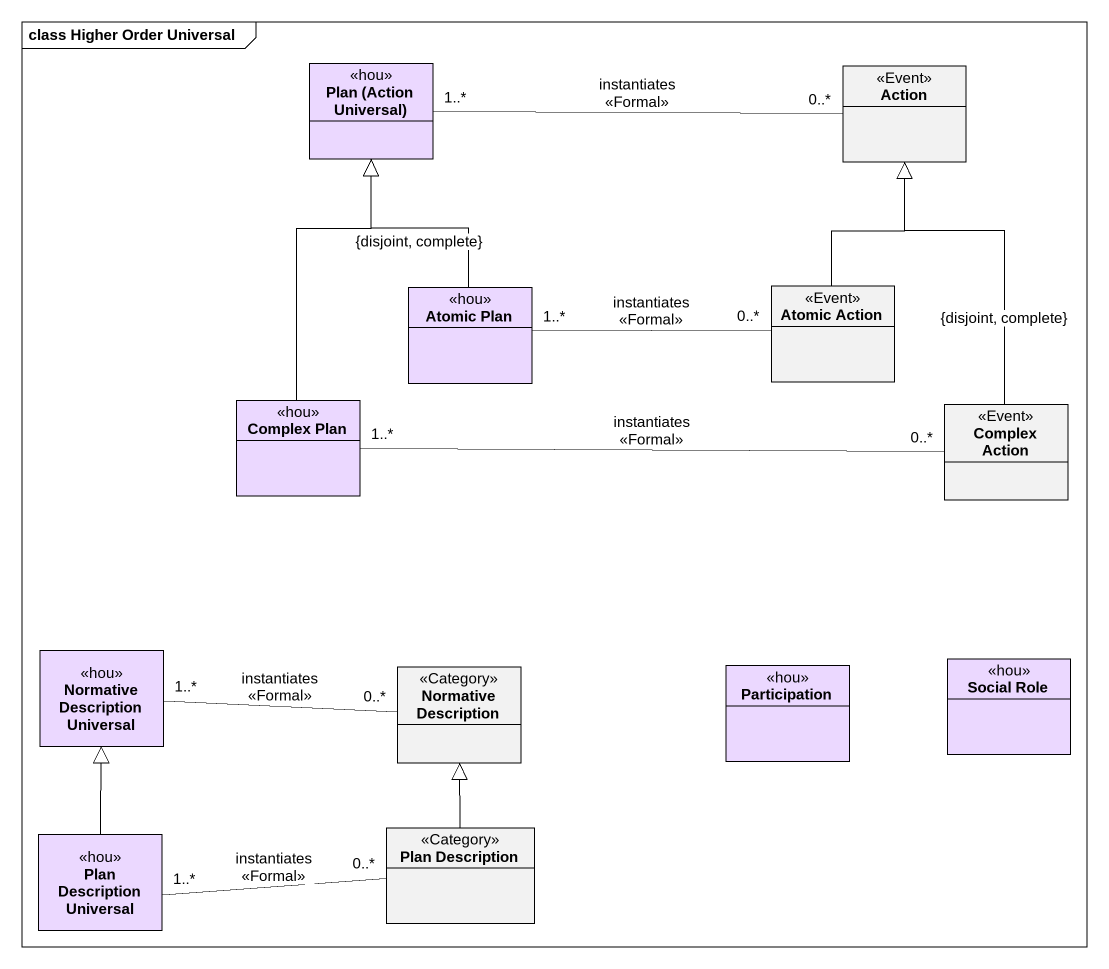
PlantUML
@startuml
mainframe class Higher Order Universal
hide circle
hide empty members
class "Plan (Action Universal)" as Plan_Action_Universal <<hou>> #EBD8FF
class "Action" as Action_ <<Event>>
class "Atomic Plan" as Atomic_Plan <<hou>> #EBD8FF
class "Atomic Action" as Atomic_Action <<Event>>
class "Complex Plan" as Complex_Plan <<hou>> #EBD8FF
class "Complex Action" as Complex_Action <<Event>>
class "Normative Description Universal" as Normative_Description <<hou>> #EBD8FF
class "Normative Description" as Normative_Description_2 <<Category>>
class Participation <<hou>> #EBD8FF
class "Social Role" as Social_Role <<hou>> #EBD8FF
class "Plan Description Universal" as Plan_Description_Universal <<hou>> #EBD8FF
class "Plan Description" as Plan_Description <<Category>>
Action_ "0..*" -left- "1..*" Plan_Action_Universal : instantiates\n<<Formal>>
Atomic_Plan -up-|> Plan_Action_Universal : {disjoint, complete}
Atomic_Action -up-|> Action_
Atomic_Action "0..*" -left- "1..*" Atomic_Plan : instantiates\n<<Formal>>
Complex_Plan -up-|> Plan_Action_Universal
Complex_Action -up-|> Action_ : {disjoint, complete}
Complex_Action "0..*" -left- "1..*" Complex_Plan : instantiates\n<<Formal>>
Normative_Description_2 "0..*" -left- "1..*" Normative_Description : instantiates\n<<Formal>>
Plan_Description_Universal -up-|> Normative_Description
Plan_Description -up-|> Normative_Description_2
Plan_Description "0..*" -left- "1..*" Plan_Description_Universal : instantiates\n<<Formal>>
@enduml
